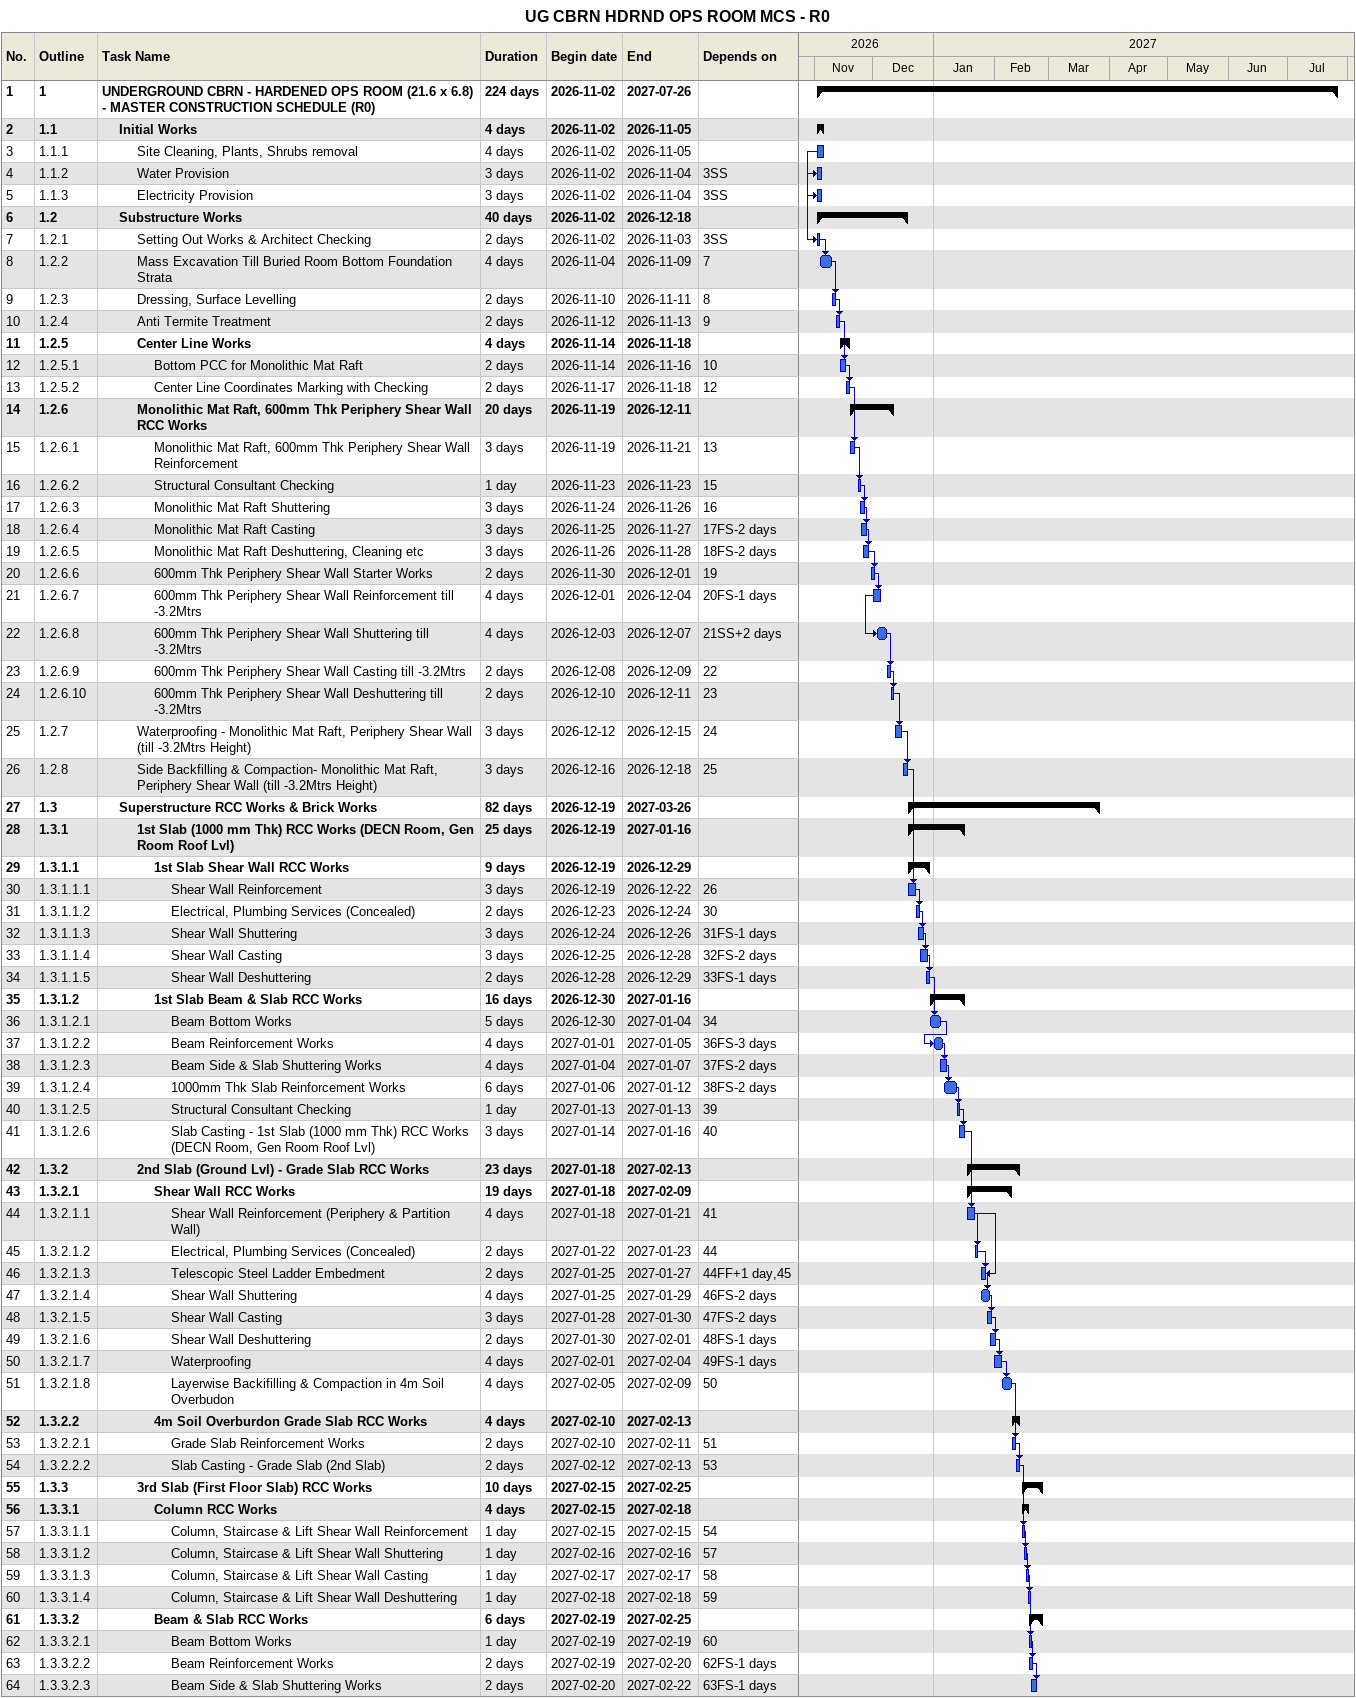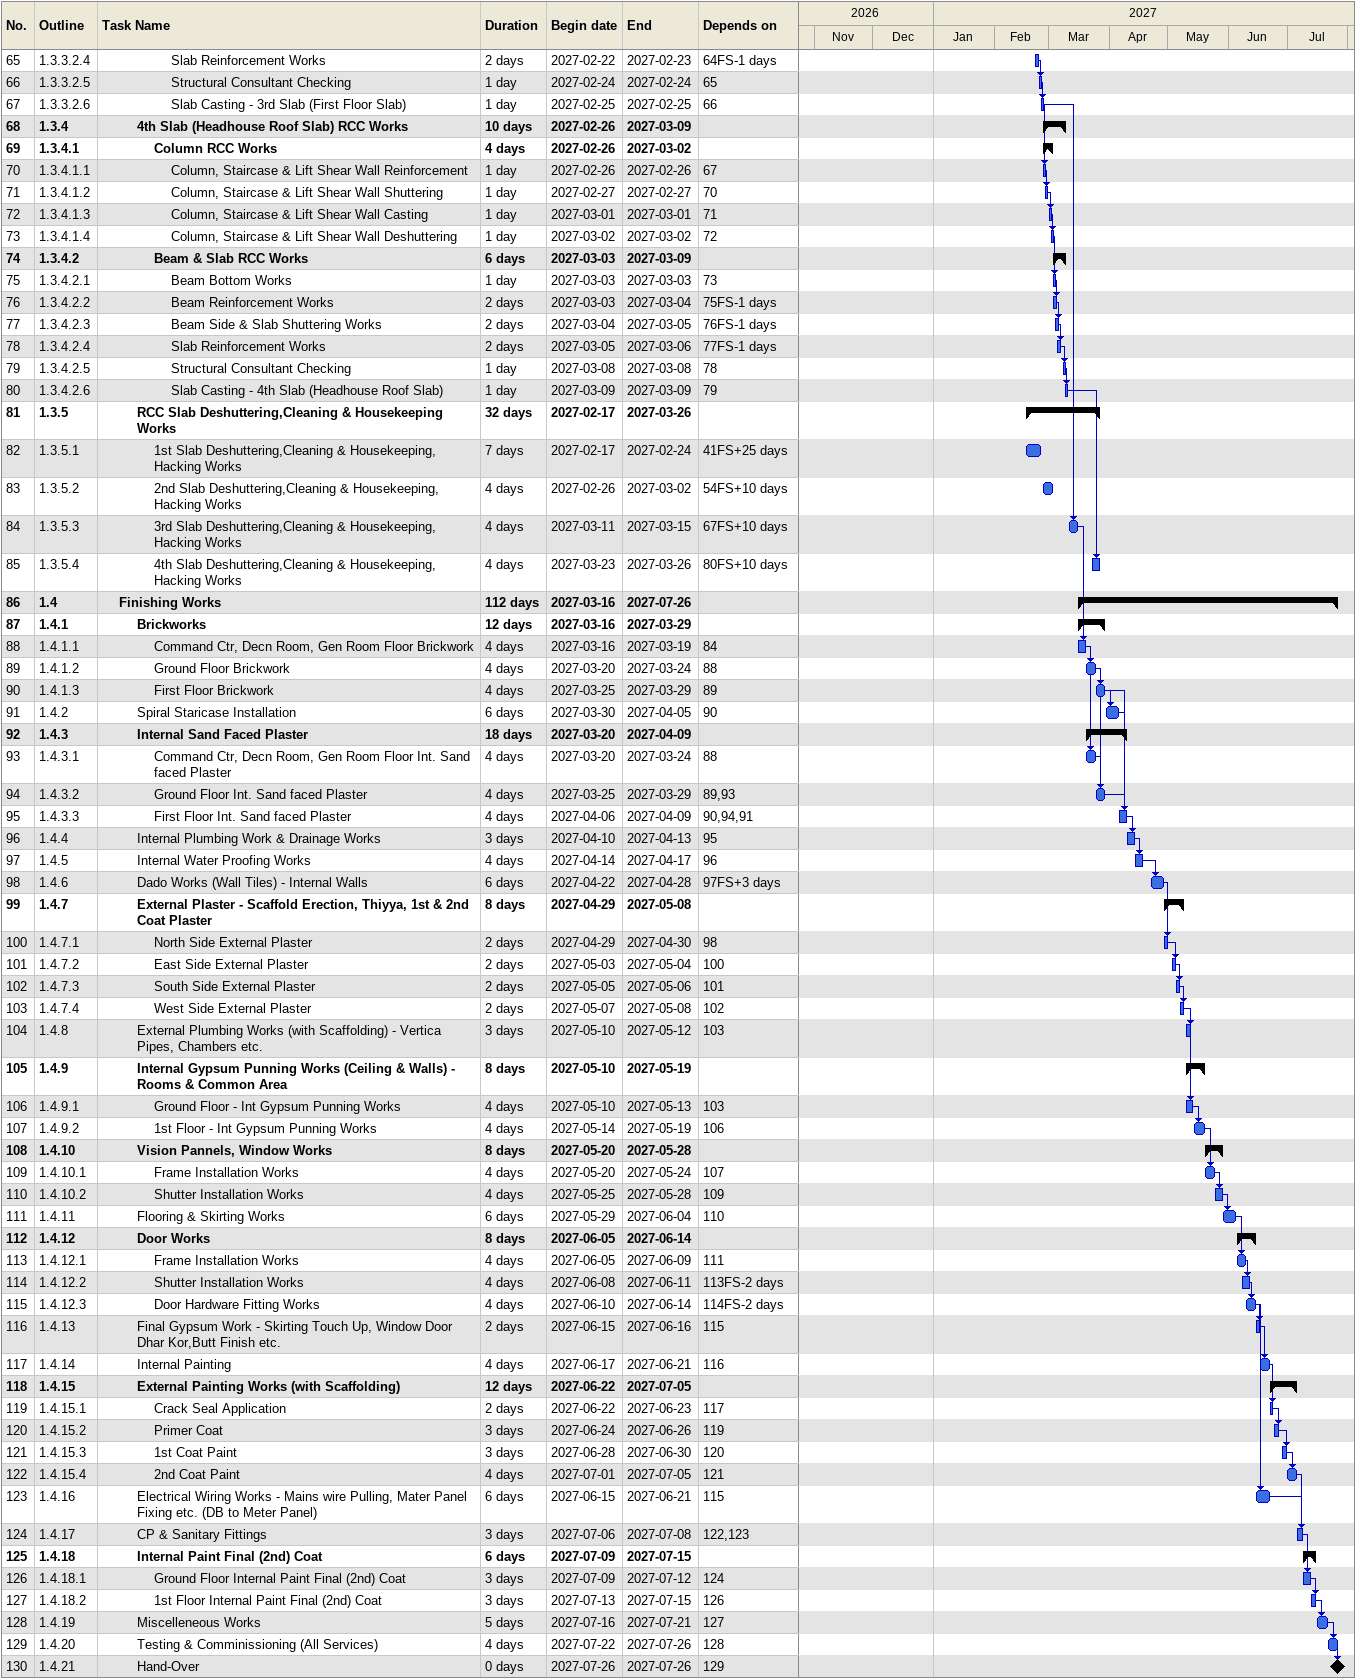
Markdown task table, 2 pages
UG CBRN HDRND OPS ROOM MCS - R0

| ID | WBS | Task | Duration | Start | Finish | Predecessors |
|---|---|---|---|---|---|---|
| 1 | 1 | **UNDERGROUND CBRN - HARDENED OPS ROOM (21.6 x 6.8) - MASTER CONSTRUCTION SCHEDULE (R0)** | 224d | 2026-11-02 | 2027-07-26 |  |
| 2 | 1.1 | **Initial Works** | 4d | 2026-11-02 | 2026-11-05 |  |
| 3 | 1.1.1 | Site Cleaning, Plants, Shrubs removal | 4d | 2026-11-02 | 2026-11-05 |  |
| 4 | 1.1.2 | Water Provision | 3d | 2026-11-02 | 2026-11-04 | 3SS |
| 5 | 1.1.3 | Electricity Provision | 3d | 2026-11-02 | 2026-11-04 | 3SS |
| 6 | 1.2 | **Substructure Works** | 40d | 2026-11-02 | 2026-12-18 |  |
| 7 | 1.2.1 | Setting Out Works & Architect Checking | 2d | 2026-11-02 | 2026-11-03 | 3SS |
| 8 | 1.2.2 | Mass Excavation Till Buried Room Bottom Foundation Strata | 4d | 2026-11-04 | 2026-11-09 | 7 |
| 9 | 1.2.3 | Dressing, Surface Levelling | 2d | 2026-11-10 | 2026-11-11 | 8 |
| 10 | 1.2.4 | Anti Termite Treatment | 2d | 2026-11-12 | 2026-11-13 | 9 |
| 11 | 1.2.5 | **Center Line Works** | 4d | 2026-11-14 | 2026-11-18 |  |
| 12 | 1.2.5.1 | Bottom PCC for Monolithic Mat Raft | 2d | 2026-11-14 | 2026-11-16 | 10 |
| 13 | 1.2.5.2 | Center Line Coordinates Marking with Checking | 2d | 2026-11-17 | 2026-11-18 | 12 |
| 14 | 1.2.6 | **Monolithic Mat Raft, 600mm Thk Periphery Shear Wall RCC Works** | 20d | 2026-11-19 | 2026-12-11 |  |
| 15 | 1.2.6.1 | Monolithic Mat Raft, 600mm Thk Periphery Shear Wall Reinforcement | 3d | 2026-11-19 | 2026-11-21 | 13 |
| 16 | 1.2.6.2 | Structural Consultant Checking | 1d | 2026-11-23 | 2026-11-23 | 15 |
| 17 | 1.2.6.3 | Monolithic Mat Raft Shuttering | 3d | 2026-11-24 | 2026-11-26 | 16 |
| 18 | 1.2.6.4 | Monolithic Mat Raft Casting | 3d | 2026-11-25 | 2026-11-27 | 17FS-2d |
| 19 | 1.2.6.5 | Monolithic Mat Raft Deshuttering, Cleaning etc | 3d | 2026-11-26 | 2026-11-28 | 18FS-2d |
| 20 | 1.2.6.6 | 600mm Thk Periphery Shear Wall Starter Works | 2d | 2026-11-30 | 2026-12-01 | 19 |
| 21 | 1.2.6.7 | 600mm Thk Periphery Shear Wall Reinforcement till -3.2Mtrs | 4d | 2026-12-01 | 2026-12-04 | 20FS-1d |
| 22 | 1.2.6.8 | 600mm Thk Periphery Shear Wall Shuttering till -3.2Mtrs | 4d | 2026-12-03 | 2026-12-07 | 21SS+2d |
| 23 | 1.2.6.9 | 600mm Thk Periphery Shear Wall Casting till -3.2Mtrs | 2d | 2026-12-08 | 2026-12-09 | 22 |
| 24 | 1.2.6.10 | 600mm Thk Periphery Shear Wall Deshuttering till -3.2Mtrs | 2d | 2026-12-10 | 2026-12-11 | 23 |
| 25 | 1.2.7 | Waterproofing - Monolithic Mat Raft, Periphery Shear Wall (till -3.2Mtrs Height) | 3d | 2026-12-12 | 2026-12-15 | 24 |
| 26 | 1.2.8 | Side Backfilling & Compaction- Monolithic Mat Raft, Periphery Shear Wall (till -3.2Mtrs Height) | 3d | 2026-12-16 | 2026-12-18 | 25 |
| 27 | 1.3 | **Superstructure RCC Works & Brick Works** | 82d | 2026-12-19 | 2027-03-26 |  |
| 28 | 1.3.1 | **1st Slab (1000 mm Thk) RCC Works (DECN Room, Gen Room Roof Lvl)** | 25d | 2026-12-19 | 2027-01-16 |  |
| 29 | 1.3.1.1 | **1st Slab Shear Wall RCC Works** | 9d | 2026-12-19 | 2026-12-29 |  |
| 30 | 1.3.1.1.1 | Shear Wall Reinforcement | 3d | 2026-12-19 | 2026-12-22 | 26 |
| 31 | 1.3.1.1.2 | Electrical, Plumbing Services (Concealed) | 2d | 2026-12-23 | 2026-12-24 | 30 |
| 32 | 1.3.1.1.3 | Shear Wall Shuttering | 3d | 2026-12-24 | 2026-12-26 | 31FS-1d |
| 33 | 1.3.1.1.4 | Shear Wall Casting | 3d | 2026-12-25 | 2026-12-28 | 32FS-2d |
| 34 | 1.3.1.1.5 | Shear Wall Deshuttering | 2d | 2026-12-28 | 2026-12-29 | 33FS-1d |
| 35 | 1.3.1.2 | **1st Slab Beam & Slab RCC Works** | 16d | 2026-12-30 | 2027-01-16 |  |
| 36 | 1.3.1.2.1 | Beam Bottom Works | 5d | 2026-12-30 | 2027-01-04 | 34 |
| 37 | 1.3.1.2.2 | Beam Reinforcement Works | 4d | 2027-01-01 | 2027-01-05 | 36FS-3d |
| 38 | 1.3.1.2.3 | Beam Side & Slab Shuttering Works | 4d | 2027-01-04 | 2027-01-07 | 37FS-2d |
| 39 | 1.3.1.2.4 | 1000mm Thk Slab Reinforcement Works | 6d | 2027-01-06 | 2027-01-12 | 38FS-2d |
| 40 | 1.3.1.2.5 | Structural Consultant Checking | 1d | 2027-01-13 | 2027-01-13 | 39 |
| 41 | 1.3.1.2.6 | Slab Casting - 1st Slab (1000 mm Thk) RCC Works (DECN Room, Gen Room Roof Lvl) | 3d | 2027-01-14 | 2027-01-16 | 40 |
| 42 | 1.3.2 | **2nd Slab (Ground Lvl) - Grade Slab RCC Works** | 23d | 2027-01-18 | 2027-02-13 |  |
| 43 | 1.3.2.1 | **Shear Wall RCC Works** | 19d | 2027-01-18 | 2027-02-09 |  |
| 44 | 1.3.2.1.1 | Shear Wall Reinforcement (Periphery & Partition Wall) | 4d | 2027-01-18 | 2027-01-21 | 41 |
| 45 | 1.3.2.1.2 | Electrical, Plumbing Services (Concealed) | 2d | 2027-01-22 | 2027-01-23 | 44 |
| 46 | 1.3.2.1.3 | Telescopic Steel Ladder Embedment | 2d | 2027-01-25 | 2027-01-27 | 44FF+1d, 45 |
| 47 | 1.3.2.1.4 | Shear Wall Shuttering | 4d | 2027-01-25 | 2027-01-29 | 46FS-2d |
| 48 | 1.3.2.1.5 | Shear Wall Casting | 3d | 2027-01-28 | 2027-01-30 | 47FS-2d |
| 49 | 1.3.2.1.6 | Shear Wall Deshuttering | 2d | 2027-01-30 | 2027-02-01 | 48FS-1d |
| 50 | 1.3.2.1.7 | Waterproofing | 4d | 2027-02-01 | 2027-02-04 | 49FS-1d |
| 51 | 1.3.2.1.8 | Layerwise Backifilling & Compaction in 4m Soil Overbudon | 4d | 2027-02-05 | 2027-02-09 | 50 |
| 52 | 1.3.2.2 | **4m Soil Overburdon Grade Slab RCC Works** | 4d | 2027-02-10 | 2027-02-13 |  |
| 53 | 1.3.2.2.1 | Grade Slab Reinforcement Works | 2d | 2027-02-10 | 2027-02-11 | 51 |
| 54 | 1.3.2.2.2 | Slab Casting - Grade Slab (2nd Slab) | 2d | 2027-02-12 | 2027-02-13 | 53 |
| 55 | 1.3.3 | **3rd Slab (First Floor Slab) RCC Works** | 10d | 2027-02-15 | 2027-02-25 |  |
| 56 | 1.3.3.1 | **Column RCC Works** | 4d | 2027-02-15 | 2027-02-18 |  |
| 57 | 1.3.3.1.1 | Column, Staircase & Lift Shear Wall Reinforcement | 1d | 2027-02-15 | 2027-02-15 | 54 |
| 58 | 1.3.3.1.2 | Column, Staircase & Lift Shear Wall Shuttering | 1d | 2027-02-16 | 2027-02-16 | 57 |
| 59 | 1.3.3.1.3 | Column, Staircase & Lift Shear Wall Casting | 1d | 2027-02-17 | 2027-02-17 | 58 |
| 60 | 1.3.3.1.4 | Column, Staircase & Lift Shear Wall Deshuttering | 1d | 2027-02-18 | 2027-02-18 | 59 |
| 61 | 1.3.3.2 | **Beam & Slab RCC Works** | 6d | 2027-02-19 | 2027-02-25 |  |
| 62 | 1.3.3.2.1 | Beam Bottom Works | 1d | 2027-02-19 | 2027-02-19 | 60 |
| 63 | 1.3.3.2.2 | Beam Reinforcement Works | 2d | 2027-02-19 | 2027-02-20 | 62FS-1d |
| 64 | 1.3.3.2.3 | Beam Side & Slab Shuttering Works | 2d | 2027-02-20 | 2027-02-22 | 63FS-1d |
| 65 | 1.3.3.2.4 | Slab Reinforcement Works | 2d | 2027-02-22 | 2027-02-23 | 64FS-1d |
| 66 | 1.3.3.2.5 | Structural Consultant Checking | 1d | 2027-02-24 | 2027-02-24 | 65 |
| 67 | 1.3.3.2.6 | Slab Casting - 3rd Slab (First Floor Slab) | 1d | 2027-02-25 | 2027-02-25 | 66 |
| 68 | 1.3.4 | **4th Slab (Headhouse Roof Slab) RCC Works** | 10d | 2027-02-26 | 2027-03-09 |  |
| 69 | 1.3.4.1 | **Column RCC Works** | 4d | 2027-02-26 | 2027-03-02 |  |
| 70 | 1.3.4.1.1 | Column, Staircase & Lift Shear Wall Reinforcement | 1d | 2027-02-26 | 2027-02-26 | 67 |
| 71 | 1.3.4.1.2 | Column, Staircase & Lift Shear Wall Shuttering | 1d | 2027-02-27 | 2027-02-27 | 70 |
| 72 | 1.3.4.1.3 | Column, Staircase & Lift Shear Wall Casting | 1d | 2027-03-01 | 2027-03-01 | 71 |
| 73 | 1.3.4.1.4 | Column, Staircase & Lift Shear Wall Deshuttering | 1d | 2027-03-02 | 2027-03-02 | 72 |
| 74 | 1.3.4.2 | **Beam & Slab RCC Works** | 6d | 2027-03-03 | 2027-03-09 |  |
| 75 | 1.3.4.2.1 | Beam Bottom Works | 1d | 2027-03-03 | 2027-03-03 | 73 |
| 76 | 1.3.4.2.2 | Beam Reinforcement Works | 2d | 2027-03-03 | 2027-03-04 | 75FS-1d |
| 77 | 1.3.4.2.3 | Beam Side & Slab Shuttering Works | 2d | 2027-03-04 | 2027-03-05 | 76FS-1d |
| 78 | 1.3.4.2.4 | Slab Reinforcement Works | 2d | 2027-03-05 | 2027-03-06 | 77FS-1d |
| 79 | 1.3.4.2.5 | Structural Consultant Checking | 1d | 2027-03-08 | 2027-03-08 | 78 |
| 80 | 1.3.4.2.6 | Slab Casting - 4th Slab (Headhouse Roof Slab) | 1d | 2027-03-09 | 2027-03-09 | 79 |
| 81 | 1.3.5 | **RCC Slab Deshuttering,Cleaning & Housekeeping Works** | 32d | 2027-02-17 | 2027-03-26 |  |
| 82 | 1.3.5.1 | 1st Slab Deshuttering,Cleaning & Housekeeping, Hacking Works | 7d | 2027-02-17 | 2027-02-24 | 41FS+25d |
| 83 | 1.3.5.2 | 2nd Slab Deshuttering,Cleaning & Housekeeping, Hacking Works | 4d | 2027-02-26 | 2027-03-02 | 54FS+10d |
| 84 | 1.3.5.3 | 3rd Slab Deshuttering,Cleaning & Housekeeping, Hacking Works | 4d | 2027-03-11 | 2027-03-15 | 67FS+10d |
| 85 | 1.3.5.4 | 4th Slab Deshuttering,Cleaning & Housekeeping, Hacking Works | 4d | 2027-03-23 | 2027-03-26 | 80FS+10d |
| 86 | 1.4 | **Finishing Works** | 112d | 2027-03-16 | 2027-07-26 |  |
| 87 | 1.4.1 | **Brickworks** | 12d | 2027-03-16 | 2027-03-29 |  |
| 88 | 1.4.1.1 | Command Ctr, Decn Room, Gen Room Floor Brickwork | 4d | 2027-03-16 | 2027-03-19 | 84 |
| 89 | 1.4.1.2 | Ground Floor Brickwork | 4d | 2027-03-20 | 2027-03-24 | 88 |
| 90 | 1.4.1.3 | First Floor Brickwork | 4d | 2027-03-25 | 2027-03-29 | 89 |
| 91 | 1.4.2 | Spiral Staricase Installation | 6d | 2027-03-30 | 2027-04-05 | 90 |
| 92 | 1.4.3 | **Internal Sand Faced Plaster** | 18d | 2027-03-20 | 2027-04-09 |  |
| 93 | 1.4.3.1 | Command Ctr, Decn Room, Gen Room Floor Int. Sand faced Plaster | 4d | 2027-03-20 | 2027-03-24 | 88 |
| 94 | 1.4.3.2 | Ground Floor Int. Sand faced Plaster | 4d | 2027-03-25 | 2027-03-29 | 89, 93 |
| 95 | 1.4.3.3 | First Floor Int. Sand faced Plaster | 4d | 2027-04-06 | 2027-04-09 | 90, 94, 91 |
| 96 | 1.4.4 | Internal Plumbing Work & Drainage Works | 3d | 2027-04-10 | 2027-04-13 | 95 |
| 97 | 1.4.5 | Internal Water Proofing Works | 4d | 2027-04-14 | 2027-04-17 | 96 |
| 98 | 1.4.6 | Dado Works (Wall Tiles) - Internal Walls | 6d | 2027-04-22 | 2027-04-28 | 97FS+3d |
| 99 | 1.4.7 | **External Plaster - Scaffold Erection, Thiyya, 1st & 2nd Coat Plaster** | 8d | 2027-04-29 | 2027-05-08 |  |
| 100 | 1.4.7.1 | North Side External Plaster | 2d | 2027-04-29 | 2027-04-30 | 98 |
| 101 | 1.4.7.2 | East Side External Plaster | 2d | 2027-05-03 | 2027-05-04 | 100 |
| 102 | 1.4.7.3 | South Side External Plaster | 2d | 2027-05-05 | 2027-05-06 | 101 |
| 103 | 1.4.7.4 | West Side External Plaster | 2d | 2027-05-07 | 2027-05-08 | 102 |
| 104 | 1.4.8 | External Plumbing Works (with Scaffolding) - Vertica Pipes, Chambers etc. | 3d | 2027-05-10 | 2027-05-12 | 103 |
| 105 | 1.4.9 | **Internal Gypsum Punning Works (Ceiling & Walls) - Rooms & Common Area** | 8d | 2027-05-10 | 2027-05-19 |  |
| 106 | 1.4.9.1 | Ground Floor - Int Gypsum Punning Works | 4d | 2027-05-10 | 2027-05-13 | 103 |
| 107 | 1.4.9.2 | 1st Floor - Int Gypsum Punning Works | 4d | 2027-05-14 | 2027-05-19 | 106 |
| 108 | 1.4.10 | **Vision Pannels, Window Works** | 8d | 2027-05-20 | 2027-05-28 |  |
| 109 | 1.4.10.1 | Frame Installation Works | 4d | 2027-05-20 | 2027-05-24 | 107 |
| 110 | 1.4.10.2 | Shutter Installation Works | 4d | 2027-05-25 | 2027-05-28 | 109 |
| 111 | 1.4.11 | Flooring & Skirting Works | 6d | 2027-05-29 | 2027-06-04 | 110 |
| 112 | 1.4.12 | **Door Works** | 8d | 2027-06-05 | 2027-06-14 |  |
| 113 | 1.4.12.1 | Frame Installation Works | 4d | 2027-06-05 | 2027-06-09 | 111 |
| 114 | 1.4.12.2 | Shutter Installation Works | 4d | 2027-06-08 | 2027-06-11 | 113FS-2d |
| 115 | 1.4.12.3 | Door Hardware Fitting Works | 4d | 2027-06-10 | 2027-06-14 | 114FS-2d |
| 116 | 1.4.13 | Final Gypsum Work - Skirting Touch Up, Window Door Dhar Kor,Butt Finish etc. | 2d | 2027-06-15 | 2027-06-16 | 115 |
| 117 | 1.4.14 | Internal Painting | 4d | 2027-06-17 | 2027-06-21 | 116 |
| 118 | 1.4.15 | **External Painting Works (with Scaffolding)** | 12d | 2027-06-22 | 2027-07-05 |  |
| 119 | 1.4.15.1 | Crack Seal Application | 2d | 2027-06-22 | 2027-06-23 | 117 |
| 120 | 1.4.15.2 | Primer Coat | 3d | 2027-06-24 | 2027-06-26 | 119 |
| 121 | 1.4.15.3 | 1st Coat Paint | 3d | 2027-06-28 | 2027-06-30 | 120 |
| 122 | 1.4.15.4 | 2nd Coat Paint | 4d | 2027-07-01 | 2027-07-05 | 121 |
| 123 | 1.4.16 | Electrical Wiring Works - Mains wire Pulling, Mater Panel Fixing etc. (DB to Meter Panel) | 6d | 2027-06-15 | 2027-06-21 | 115 |
| 124 | 1.4.17 | CP & Sanitary Fittings | 3d | 2027-07-06 | 2027-07-08 | 122, 123 |
| 125 | 1.4.18 | **Internal Paint Final (2nd) Coat** | 6d | 2027-07-09 | 2027-07-15 |  |
| 126 | 1.4.18.1 | Ground Floor Internal Paint Final (2nd) Coat | 3d | 2027-07-09 | 2027-07-12 | 124 |
| 127 | 1.4.18.2 | 1st Floor Internal Paint Final (2nd) Coat | 3d | 2027-07-13 | 2027-07-15 | 126 |
| 128 | 1.4.19 | Miscelleneous Works | 5d | 2027-07-16 | 2027-07-21 | 127 |
| 129 | 1.4.20 | Testing & Comminissioning (All Services) | 4d | 2027-07-22 | 2027-07-26 | 128 |
| 130 | 1.4.21 | Hand-Over | 0d | 2027-07-26 | 2027-07-26 | 129 |
